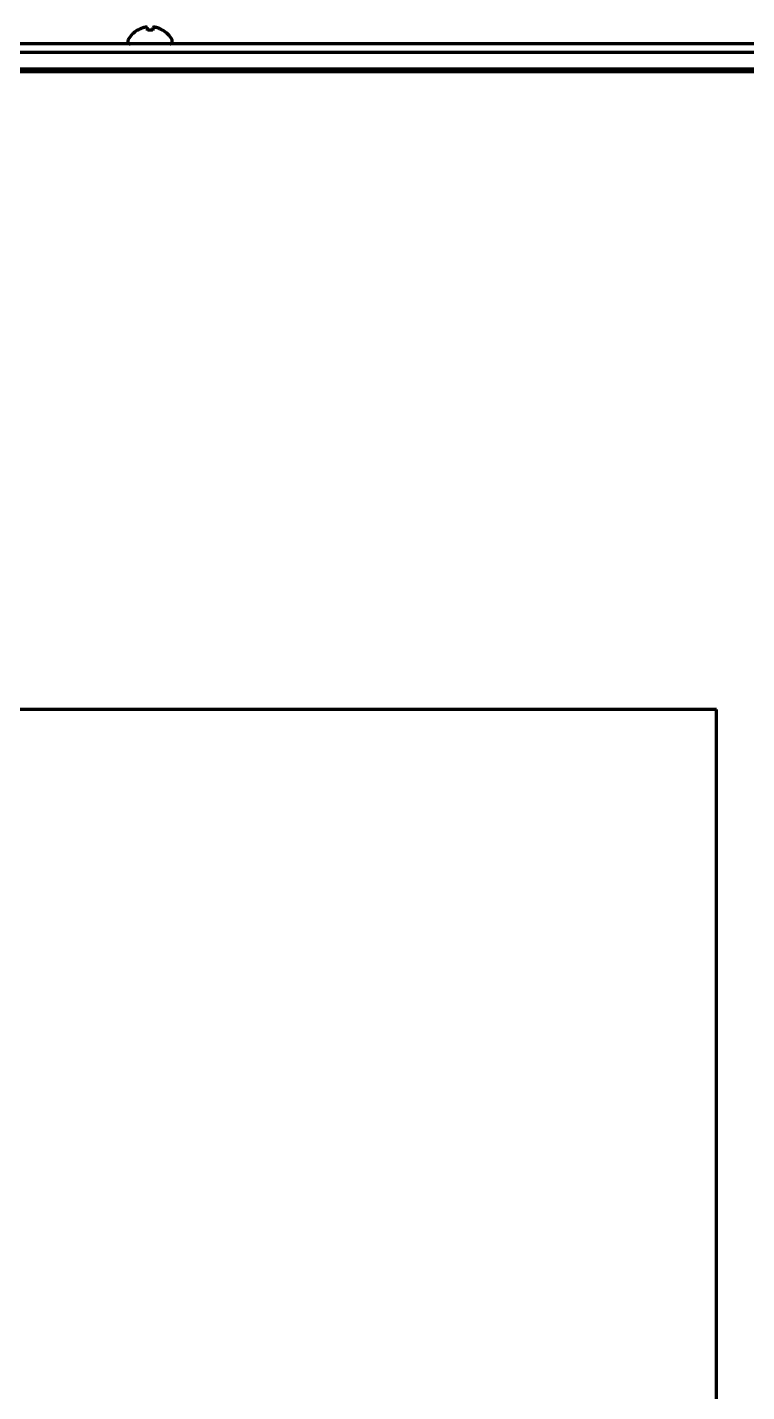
# Model space of a CAD drawing. Header units: inches. Extents: x -2405 to 7588, y 441 to 5654.
# Drawn here: x 2683.4 to 2813.2, y 3860.6 to 4106.6 of the extents above; entities that cross this region are included whole.
import ezdxf

# ---------------------------------------------------------------- set-up
doc = ezdxf.new("R2010")
doc.units = ezdxf.units.IN

msp = doc.modelspace()

# ---------------------------------------------------------------- linework, layer by layer
at = {"linetype": 'Continuous', "lineweight": 70}
for p, q in [((2701.58, 4104.23), (2701.58, 4104.03)), ((2703.28, 4106.07), (2703.28, 4106.11)), ((2707.88, 4106.11), (2707.88, 4106.07)), ((2709.58, 4104.03), (2709.58, 4104.23)), ((2147.78, 4102.13), (3033.78, 4102.13)), ((2871.96, 4103.63), (2309.59, 4103.63)), ((2147.78, 4099.13), (3033.78, 4099.13)), ((2865.28, 4098.63), (2316.28, 4098.63)), ((2807.78, 3983.63), (2373.78, 3983.63)), ((2807.78, 2764.23), (2807.78, 3983.63))]:
    msp.add_line(p, q, dxfattribs=at)
for centre, radius, start, end in [((2701.98, 4104.23), 0.4, 149.6988, 180), ((2705.77, 4102.01), 4.8, 121.3727, 149.6988), ((2705.38, 4102.01), 4.8, 30.3012, 58.6273), ((2709.18, 4104.23), 0.4, 0, 30.3012), ((2701.98, 4104.03), 0.4, 180, 270), ((2709.18, 4104.03), 0.4, 270, 0)]:
    msp.add_arc(centre, radius, start, end, dxfattribs=at)
for points in [[(2704.58, 4106.62), (2704.52, 4106.61), (2704.41, 4106.58), (2704.25, 4106.53), (2704.09, 4106.47), (2703.94, 4106.41), (2703.79, 4106.35), (2703.63, 4106.27), (2703.46, 4106.18), (2703.34, 4106.11), (2703.28, 4106.07)], [(2705.08, 4106.62), (2705.05, 4106.63), (2705, 4106.63), (2704.92, 4106.64), (2704.85, 4106.64), (2704.78, 4106.64), (2704.71, 4106.64), (2704.64, 4106.63), (2704.6, 4106.63), (2704.58, 4106.62)], [(2706.08, 4106.07), (2705.91, 4106.1), (2705.58, 4106.12), (2705.24, 4106.1), (2705.08, 4106.07)], [(2706.58, 4106.62), (2706.55, 4106.63), (2706.5, 4106.63), (2706.43, 4106.64), (2706.36, 4106.64), (2706.29, 4106.64), (2706.22, 4106.64), (2706.15, 4106.63), (2706.1, 4106.63), (2706.08, 4106.62)], [(2706.08, 4106.62), (2706.08, 4106.61), (2706.08, 4106.58), (2706.08, 4106.53), (2706.08, 4106.47), (2706.08, 4106.41), (2706.08, 4106.35), (2706.08, 4106.27), (2706.08, 4106.18), (2706.08, 4106.11), (2706.08, 4106.07)]]:
    msp.add_open_spline(points, degree=3, dxfattribs=at)
for points in [[(2705.08, 4106.07), (2705.08, 4106.2), (2705.08, 4106.31), (2705.08, 4106.44), (2705.08, 4106.48), (2705.08, 4106.56), (2705.08, 4106.59), (2705.08, 4106.62)], [(2707.88, 4106.07), (2707.67, 4106.2), (2707.46, 4106.31), (2707.14, 4106.44), (2707.03, 4106.48), (2706.8, 4106.56), (2706.69, 4106.59), (2706.58, 4106.62)]]:
    msp.add_open_spline(points, degree=3, knots=[0, 0, 0, 0, 0.5, 0.5, 0.75, 0.75, 1, 1, 1, 1], dxfattribs=at)

doc.saveas('drawing.dxf')
